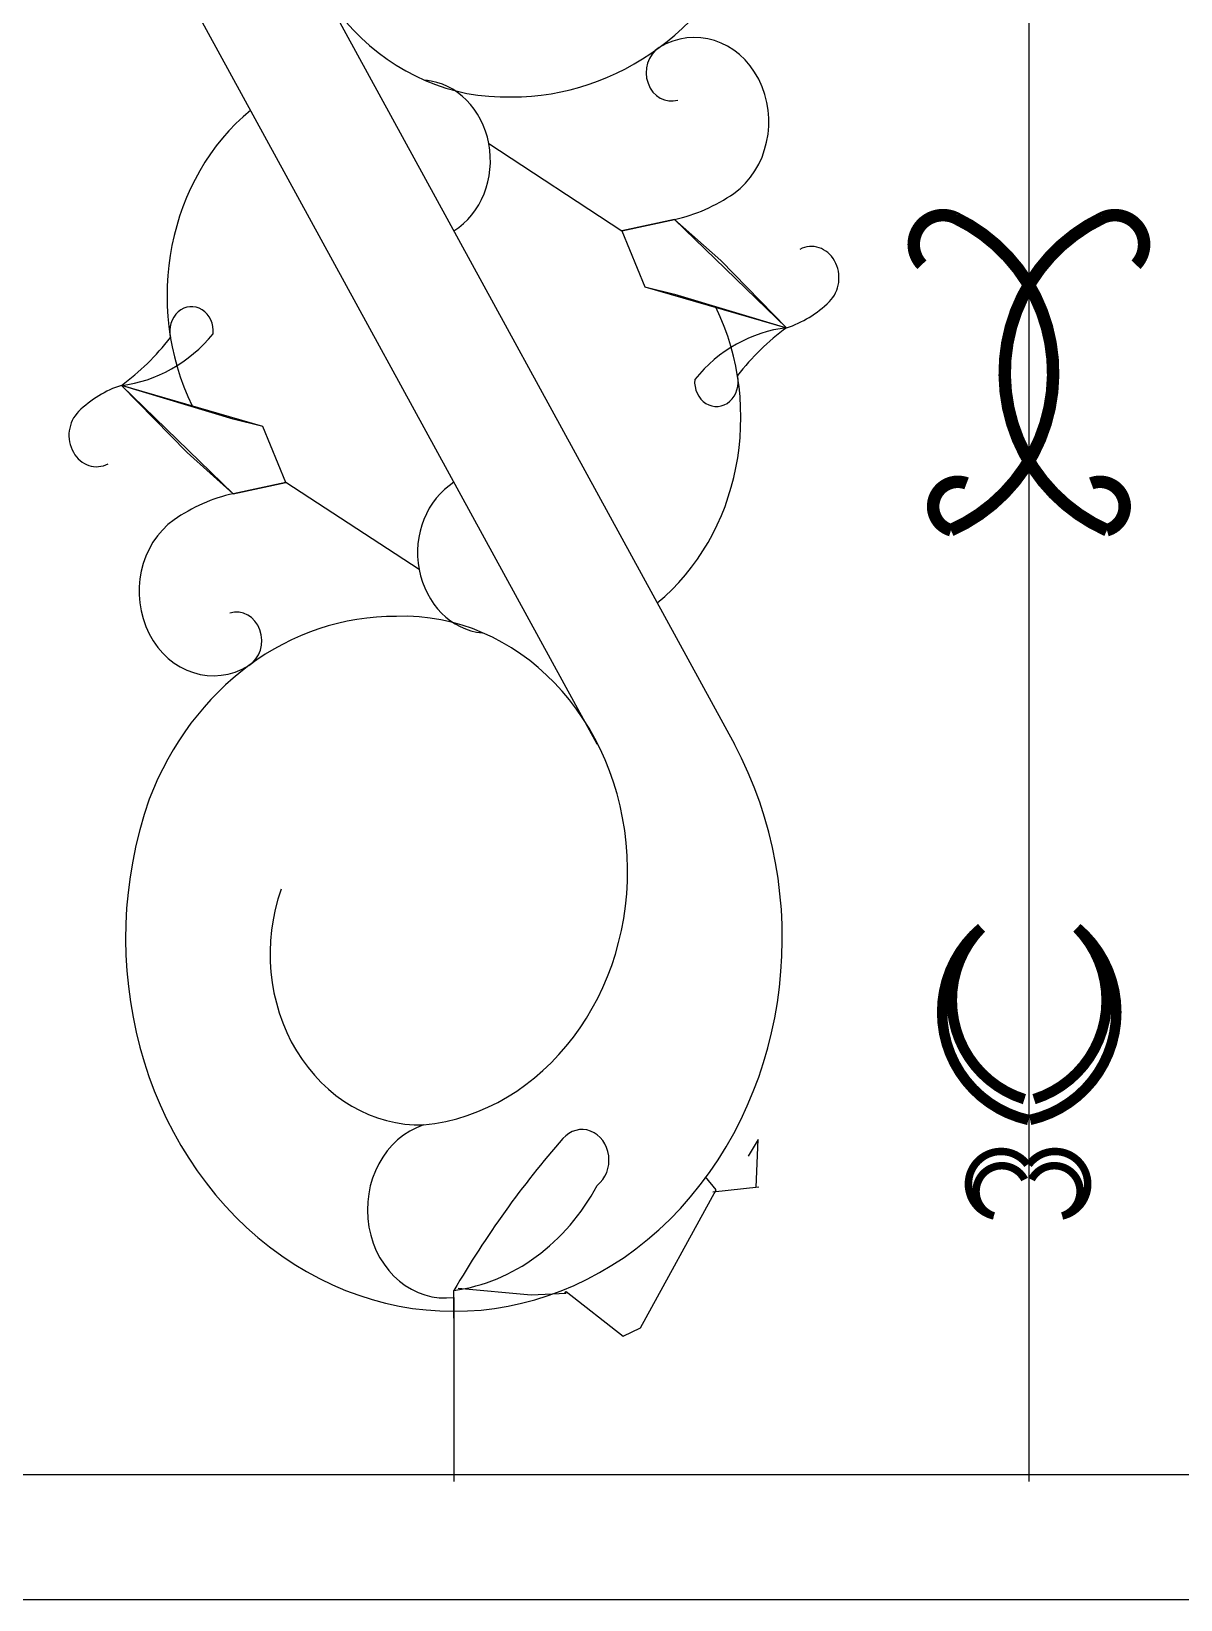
# Model space of a CAD drawing. Header units: metres. Extents: x -31380 to -25221, y 12032 to 17459.
# Drawn here: x -28535 to -28076, y 15989 to 16617 of the extents above; entities that cross this region are included whole.
import ezdxf

# ---------------------------------------------------------------- set-up
doc = ezdxf.new("R2010")
doc.units = ezdxf.units.M
doc.layers.add('DIM', color=3, linetype='Continuous')

# ---------------------------------------------------------------- blocks, each defined once
blk = doc.blocks.new('ZTH')
at = {"layer": 'DIM'}
for p, q in [((0, 62.61), (0, 73.69)), ((0, 62.61), (0, 73.69)), ((0, 70.92), (0, -2.7)), ((0, 70.92), (0, -2.7)), ((0, 65.38), (0, -2.7))]:
    blk.add_line(p, q, dxfattribs=at)
for points in [[(78.49, 660.4, 6.04, 6.04, 0.54), (13.8, 754.68, 6.04, 6.04, 0.97), (26.1, 551.22, 6.04, 6.04, 0.3), (138.48, 624.32, 6.04, 6.04, 1.62), (-127.46, 602.33, 6.04, 6.04, 1.62)], [(15.83, 532.49, 6.04, 6.04, 0), (76.36, 497.66, 6.04, 6.04, 0), (86.84, 475.26, 6.04, 6.04, 0), (100.31, 472.27, 6.04, 6.04, 0), (151.19, 458.83, 6.04, 6.04, 0), (121.26, 485.71, 6.04, 6.04, 0), (100.31, 502.14, 6.04, 6.04, 0), (76.36, 497.66, 6.04, 6.04, 0), (100.31, 502.14, 6.04, 6.04, 0.09), (127.25, 512.6, 6.04, 6.04, 0.97), (93.26, 570.9, 6.04, 6.04, 0.89), (101.81, 549.94, 6.04, 6.04, 23.65)], [(0, 497.58, 6.04, 6.04, 0.74), (-12.91, 557.86, 6.04, 6.04, 0.74)], [(-92.39, 545.83, 6.04, 6.04, 0.38), (-119.02, 427.55, 6.04, 6.04, 0.74)], [(151.19, 458.83, 6.04, 6.04, 0.07), (128.89, 439.68, 6.04, 6.04, -1.19), (109.44, 438.19, 6.04, 6.04, -0.18), (151.19, 458.83, 6.04, 6.04, 0.11), (170.65, 469.28, 6.04, 6.04, 0.87), (157.18, 490.2, 6.04, 6.04, 0)], [(-151.19, 435.77, 6.04, 6.04, 0.07), (-128.89, 454.92, 6.04, 6.04, -1.19), (-109.44, 456.41, 6.04, 6.04, -0.18), (-151.19, 435.77, 6.04, 6.04, 0.11), (-170.65, 425.31, 6.04, 6.04, 0.87), (-157.18, 404.4, 6.04, 6.04, 0)], [(92.39, 348.77, 6.04, 6.04, 0.38), (119.02, 467.04, 6.04, 6.04, 0.74)], [(-15.83, 362.11, 6.04, 6.04, 0), (-76.36, 396.93, 6.04, 6.04, 0), (-86.84, 419.34, 6.04, 6.04, 0), (-100.31, 422.32, 6.04, 6.04, 0), (-151.19, 435.77, 6.04, 6.04, 0), (-121.26, 408.88, 6.04, 6.04, 0), (-100.31, 392.45, 6.04, 6.04, 0), (-76.36, 396.93, 6.04, 6.04, 0), (-100.31, 392.45, 6.04, 6.04, 0.09), (-127.25, 382, 6.04, 6.04, 0.97), (-93.26, 323.69, 6.04, 6.04, 0.89), (-101.81, 344.66, 6.04, 6.04, 23.65)], [(0, 397.02, 6.04, 6.04, 0.74), (12.91, 336.74, 6.04, 6.04, 0.74)], [(-78.49, 234.2, 6.04, 6.04, 0.54), (-13.8, 139.91, 6.04, 6.04, 0.97), (-26.1, 343.37, 6.04, 6.04, 0.3), (-138.48, 270.28, 6.04, 6.04, 1.62), (127.46, 292.27, 6.04, 6.04, 1.62)], [(-13.8, 139.91, 6.04, 6.04, 0.92), (0, 70.92, 6.04, 6.04, 0.92)]]:
    blk.add_lwpolyline(points, format="xyseb", dxfattribs=at)
for points in [[(61.4, 298.11), (65.03, 292.27), (-127.46, 602.33)], [(-65.03, 602.33), (127.46, 292.27)], [(151.19, 458.83), (100.31, 502.14), (76.36, 497.66), (86.84, 475.26), (151.19, 458.83)], [(-151.19, 435.77), (-100.31, 392.45), (-76.36, 396.93), (-86.84, 419.34), (-151.19, 435.77)], [(137.31, 115), (138.23, 134.04), (133.75, 127.41)], [(50.43, 72.54), (50.98, 73.22), (76.86, 55.38), (84.82, 58.69), (119.22, 114.01), (114.34, 119.11)], [(117.73, 113.14), (138.65, 115.1)], [(1.87, 74.55), (35.05, 71.9), (50.98, 72.56)], [(0, 65.38), (0, -2.7)]]:
    blk.add_lwpolyline(points, dxfattribs=at)
blk.add_lwpolyline([(0, 73.69, 12.08, 12.08, 0.23), (65.15, 115.74, 12.08, 12.08, 1.1), (49.54, 134.45, 12.08, 12.08, 0.05)], format="xyseb", close=True, dxfattribs=at)
blk = doc.blocks.new('ZTH1')
at = {"layer": 'DIM'}
blk.add_lwpolyline([(0, 900), (0, 0)], dxfattribs=at)
for points in [[(-24.94, 399.26, 5, 5, 1.04), (-31.2, 380.52, 5, 5, 0.64), (-29.41, 505.49, 5, 5, 0.83), (-42.82, 486.75, 5, 5, 0)], [(24.94, 399.26, 5, 5, -1.04), (31.2, 380.52, 5, 5, -0.64), (29.41, 505.49, 5, 5, -0.83), (42.82, 486.75, 5, 5, 0)], [(-0.5, 144.62, 4.2, 4.2, -0.62), (-19.26, 221.44, 4.2, 4.2, 0.56), (-2.04, 152.91, 4.2, 4.2, 0)], [(0.26, 144.62, 4.2, 4.2, 0.62), (19.02, 221.44, 4.2, 4.2, -0.56), (1.8, 152.91, 4.2, 4.2, 0)], [(0.07, 126.69, 3, 3, 1.44), (-13.33, 106.19, 3, 3, -1.49), (-1.02, 120.76, 3, 3, 0)], [(0.62, 126.69, 3, 3, -1.44), (14.02, 106.19, 3, 3, 1.49), (1.72, 120.76, 3, 3, 0)]]:
    blk.add_lwpolyline(points, format="xyseb", dxfattribs=at)

msp = doc.modelspace()

# ---------------------------------------------------------------- linework, layer by layer
at = {"layer": 'DIM'}
for p, q in [((-31279.56, 16039.33), (-27304.78, 16039.33)), ((-31279.56, 15989.33), (-27304.78, 15989.33))]:
    msp.add_line(p, q, dxfattribs=at)

# ---------------------------------------------------------------- block references
at = {"layer": 'DIM', "xscale": 0.88, "zscale": 0.88}
msp.add_blockref('ZTH', (-28366.3, 16039.33), dxfattribs=at)
at = {"layer": 'DIM', "xscale": -1}
msp.add_blockref('ZTH1', (-28136.3, 16036.63), dxfattribs=at)

doc.saveas('drawing.dxf')
